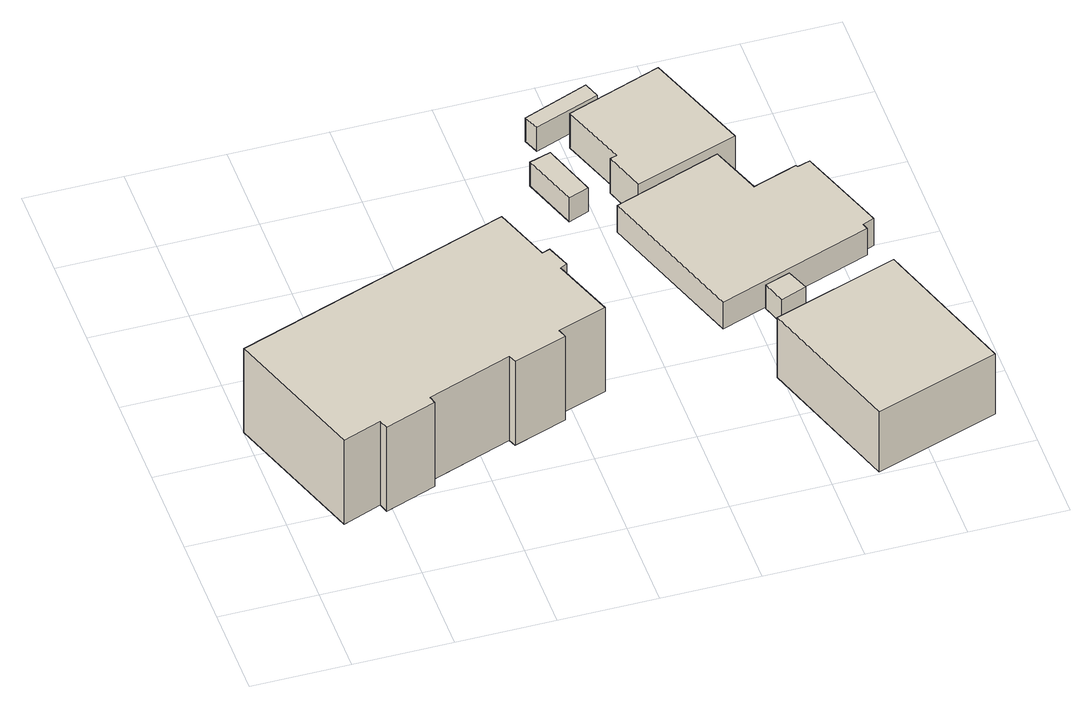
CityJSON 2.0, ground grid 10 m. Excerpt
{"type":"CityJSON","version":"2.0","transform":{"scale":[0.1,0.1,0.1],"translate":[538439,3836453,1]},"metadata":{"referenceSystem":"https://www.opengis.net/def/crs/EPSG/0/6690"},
"CityObjects":{
"building1":{"type":"Building","attributes":{"計測周辺長":92.02,"1/2500図郭":55,"区名":"此花区","町丁目名称":"北港２丁目","街区番号":4,"class":"3001","usage":"431","measuredHeight":10.6,"storeysAboveGround":2,"BuildingDetailAttribute.buildingRoofEdgeArea":475.78,"BuildingDetailAttribute.buildingStructureType":"610","BuildingDetailAttribute.buildingStructureOrgType":"2","BuildingDetailAttribute.detailedUsage":"1730","BuildingDetailAttribute.specifiedBuildingCoverageRate":0.6,"BuildingDetailAttribute.surveyYear":2017,"BuildingTsunamiRiskAttribute.description":"1","BuildingTsunamiRiskAttribute.rank":"2","BuildingTsunamiRiskAttribute.depth":0.56,"BuildingHighTideRiskAttribute.description":"1","BuildingHighTideRiskAttribute.rank":"3","BuildingHighTideRiskAttribute.depth":4.15,"BuildingIDAttribute.prefecture":"27","BuildingIDAttribute.city":"27104"},"geometry":[{"type":"Solid","lod":"1","boundaries":[[[[0,1,2,3,4,5,6,7,8,9,10,11,12,13,14,15]],[[14,16,17,15]],[[13,18,16,14]],[[12,19,18,13]],[[11,20,19,12]],[[10,21,20,11]],[[9,22,21,10]],[[8,23,22,9]],[[7,24,23,8]],[[6,25,24,7]],[[5,26,25,6]],[[4,27,26,5]],[[3,28,27,4]],[[2,29,28,3]],[[1,30,29,2]],[[0,31,30,1]],[[15,17,31,0]],[[16,18,19,20,21,22,23,24,25,26,27,28,29,30,31,17]]]]}]},
"building2":{"type":"Building","attributes":{"計測周辺長":16.66,"1/2500図郭":55,"区名":"此花区","町丁目名称":"北港２丁目","街区番号":4,"class":"3001","usage":"431","storeysAboveGround":1,"BuildingDetailAttribute.buildingRoofEdgeArea":13.8,"BuildingDetailAttribute.buildingStructureType":"610","BuildingDetailAttribute.buildingStructureOrgType":"2","BuildingDetailAttribute.detailedUsage":"1730","BuildingDetailAttribute.specifiedBuildingCoverageRate":0.6,"BuildingDetailAttribute.surveyYear":2017,"BuildingTsunamiRiskAttribute.description":"1","BuildingTsunamiRiskAttribute.rank":"2","BuildingTsunamiRiskAttribute.depth":0.75,"BuildingHighTideRiskAttribute.description":"1","BuildingHighTideRiskAttribute.rank":"3","BuildingHighTideRiskAttribute.depth":4.31,"BuildingIDAttribute.prefecture":"27","BuildingIDAttribute.city":"27104"},"geometry":[{"type":"Solid","lod":"1","boundaries":[[[[32,33,34,35]],[[34,36,37,35]],[[33,38,36,34]],[[32,39,38,33]],[[35,37,39,32]],[[36,38,39,37]]]]}]},
"building3":{"type":"Building","attributes":{"class":"3003","BuildingDetailAttribute.specifiedBuildingCoverageRate":0.6,"BuildingDetailAttribute.surveyYear":2017,"BuildingTsunamiRiskAttribute.description":"1","BuildingTsunamiRiskAttribute.rank":"2","BuildingTsunamiRiskAttribute.depth":0.7,"BuildingHighTideRiskAttribute.description":"1","BuildingHighTideRiskAttribute.rank":"3","BuildingHighTideRiskAttribute.depth":4.26,"BuildingIDAttribute.prefecture":"27","BuildingIDAttribute.city":"27104"},"geometry":[{"type":"Solid","lod":"1","boundaries":[[[[40,41,42,43]],[[42,44,45,43]],[[41,46,44,42]],[[40,47,46,41]],[[43,45,47,40]],[[44,46,47,45]]]]}]},
"building4":{"type":"Building","attributes":{"class":"3001","BuildingDetailAttribute.specifiedBuildingCoverageRate":0.6,"BuildingDetailAttribute.surveyYear":2017,"BuildingTsunamiRiskAttribute.description":"1","BuildingTsunamiRiskAttribute.rank":"2","BuildingTsunamiRiskAttribute.depth":0.62,"BuildingHighTideRiskAttribute.description":"1","BuildingHighTideRiskAttribute.rank":"3","BuildingHighTideRiskAttribute.depth":4.19,"BuildingIDAttribute.prefecture":"27","BuildingIDAttribute.city":"27104"},"geometry":[{"type":"Solid","lod":"1","boundaries":[[[[48,49,50,51]],[[50,52,53,51]],[[49,54,52,50]],[[48,55,54,49]],[[51,53,55,48]],[[52,54,55,53]]]]}]},
"building5":{"type":"Building","attributes":{"計測周辺長":58.98,"1/2500図郭":55,"区名":"此花区","町丁目名称":"北港２丁目","街区番号":4,"class":"3001","usage":"431","measuredHeight":7.6,"storeysAboveGround":1,"BuildingDetailAttribute.buildingRoofEdgeArea":215.69,"BuildingDetailAttribute.buildingStructureType":"610","BuildingDetailAttribute.buildingStructureOrgType":"2","BuildingDetailAttribute.detailedUsage":"1730","BuildingDetailAttribute.specifiedBuildingCoverageRate":0.6,"BuildingDetailAttribute.surveyYear":2017,"BuildingTsunamiRiskAttribute.description":"1","BuildingTsunamiRiskAttribute.rank":"1","BuildingTsunamiRiskAttribute.depth":0.24,"BuildingHighTideRiskAttribute.description":"1","BuildingHighTideRiskAttribute.rank":"3","BuildingHighTideRiskAttribute.depth":3.81,"BuildingIDAttribute.prefecture":"27","BuildingIDAttribute.city":"27104"},"geometry":[{"type":"Solid","lod":"1","boundaries":[[[[56,57,58,59]],[[58,60,61,59]],[[57,62,60,58]],[[56,63,62,57]],[[59,61,63,56]],[[60,62,63,61]]]]}]},
"building6":{"type":"Building","attributes":{"計測周辺長":45.83,"1/2500図郭":55,"区名":"此花区","町丁目名称":"北港２丁目","街区番号":4,"class":"3001","usage":"431","measuredHeight":4.4,"storeysAboveGround":1,"BuildingDetailAttribute.buildingRoofEdgeArea":125.07,"BuildingDetailAttribute.buildingStructureType":"610","BuildingDetailAttribute.buildingStructureOrgType":"2","BuildingDetailAttribute.detailedUsage":"1730","BuildingDetailAttribute.specifiedBuildingCoverageRate":0.6,"BuildingDetailAttribute.surveyYear":2017,"BuildingTsunamiRiskAttribute.description":"1","BuildingTsunamiRiskAttribute.rank":"2","BuildingTsunamiRiskAttribute.depth":0.71,"BuildingHighTideRiskAttribute.description":"1","BuildingHighTideRiskAttribute.rank":"3","BuildingHighTideRiskAttribute.depth":4.27,"BuildingIDAttribute.prefecture":"27","BuildingIDAttribute.city":"27104"},"geometry":[{"type":"Solid","lod":"1","boundaries":[[[[64,65,66,67,68,69]],[[68,70,71,69]],[[67,72,70,68]],[[66,73,72,67]],[[65,74,73,66]],[[64,75,74,65]],[[69,71,75,64]],[[70,72,73,74,75,71]]]]}]},
"building7":{"type":"Building","attributes":{"計測周辺長":67.02,"1/2500図郭":55,"区名":"此花区","町丁目名称":"北港２丁目","街区番号":4,"class":"3001","usage":"431","measuredHeight":3.5,"storeysAboveGround":2,"BuildingDetailAttribute.buildingRoofEdgeArea":253.73,"BuildingDetailAttribute.buildingStructureType":"610","BuildingDetailAttribute.buildingStructureOrgType":"2","BuildingDetailAttribute.detailedUsage":"1730","BuildingDetailAttribute.specifiedBuildingCoverageRate":0.6,"BuildingDetailAttribute.surveyYear":2017,"BuildingTsunamiRiskAttribute.description":"1","BuildingTsunamiRiskAttribute.rank":"2","BuildingTsunamiRiskAttribute.depth":0.72,"BuildingHighTideRiskAttribute.description":"1","BuildingHighTideRiskAttribute.rank":"3","BuildingHighTideRiskAttribute.depth":4.28,"BuildingIDAttribute.prefecture":"27","BuildingIDAttribute.city":"27104"},"geometry":[{"type":"Solid","lod":"1","boundaries":[[[[76,77,78,79,80,81,82,83,84,85]],[[84,86,87,85]],[[83,88,86,84]],[[82,89,88,83]],[[81,90,89,82]],[[80,91,90,81]],[[79,92,91,80]],[[78,93,92,79]],[[77,94,93,78]],[[76,95,94,77]],[[85,87,95,76]],[[86,88,89,90,91,92,93,94,95,87]]]]}]}
},
"vertices":[
[0,233,8],[283,333,8],[304,274,8],[312,277,8],[321,253,8],[314,249,8],[337,185,8],[287,168,8],[290,159,8],[235,140,8],[232,148,8],[145,117,8],[147,109,8],[94,90,8],[91,100,8],[51,85,8],[91,100,114],[51,85,114],[94,90,114],[147,109,114],[145,117,114],[232,148,114],[235,140,114],[290,159,114],[287,168,114],[337,185,114],[314,249,114],[321,253,114],[312,277,114],[304,274,114],[283,333,114],[0,233,114],
[355,473,9],[377,480,9],[396,423,9],[375,415,9],[396,423,39],[375,415,39],[377,480,39],[355,473,39],
[369,531,10],[436,557,10],[442,540,10],[375,515,10],[442,540,40],[375,515,40],[436,557,40],[369,531,40],
[513,247,9],[539,256,9],[548,233,9],[521,223,9],[548,233,39],[521,223,39],[539,256,39],[513,247,39],
[495,154,9],[622,197,9],[673,45,9],[546,2,9],[673,45,85],[546,2,85],[622,197,85],[495,154,85],
[423,441,9],[430,443,9],[406,511,9],[503,546,9],[543,435,9],[437,399,9],[543,435,53],[437,399,53],[503,546,53],[406,511,53],[430,443,53],[423,441,53],
[413,388,9],[523,427,9],[542,374,9],[588,390,9],[589,388,9],[602,392,9],[635,299,9],[623,294,9],[625,288,9],[467,232,9],[625,288,43],[467,232,43],[623,294,43],[635,299,43],[602,392,43],[589,388,43],[588,390,43],[542,374,43],[523,427,43],[413,388,43]
]}
